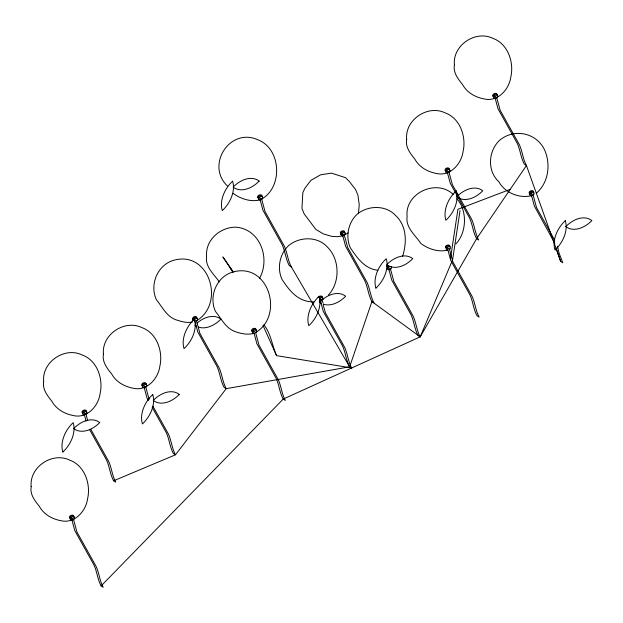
<?xml version="1.0" encoding="UTF-8"?>
<svg xmlns="http://www.w3.org/2000/svg" width="623" height="623" viewBox="0 0 623 623"><rect width="100%" height="100%" fill="white"/><g stroke="black" fill="none" stroke-linecap="round" stroke-linejoin="round"><path stroke-width="0.93" d="M358.435 213.65L359.245 204.835L357.921 195.155L355.608 189.633L349.386 181.542L345.516 177.664L331.452 173.132L320.689 174.79L311.002 180.273L304.982 188.091L302.856 192.554L301.945 208.362L304.172 213.915L315.822 229.381L323.368 233.929L331.709 236.351L337.23 236.701L342.907 235.829L348.023 232.932M450.468 258.592L457.936 209.281L510.206 189.353M460.039 210.629L452.571 259.939L420.19 336.856L283.208 399.086L101.121 585.932L103.216 587.279C99.594 580.691 99.221 573.043 96.074 566.346L76.886 531.917L73.452 519.177L71.349 517.83L74.783 530.57L93.972 564.999C97.118 571.696 97.5 579.343 101.121 585.932M402.575 256.326C406.983 242.643 406.897 225.884 395.566 215.465C385.847 204.905 368.045 205.201 357.181 214.195C348.117 222.543 345.376 236.771 350.352 247.837C357.135 257.914 364.72 268.879 377.888 270.281M89.626 429.636L106.478 459.867C109.625 466.565 109.998 474.212 113.62 480.8L175.468 454.806L226.204 388.674L349.635 366.822L371.915 301.579C368.294 294.991 367.913 287.343 364.767 280.646L345.578 246.217L342.144 233.477L344.246 234.824L347.681 247.565L366.869 281.993C370.015 288.69 370.389 296.338 374.01 302.926L371.915 301.579L420.19 336.856L476.603 238.695L526.443 165.516C522.822 158.92 522.44 151.28 519.302 144.575L500.105 110.146L496.671 97.414L494.576 96.067L498.011 108.807L517.199 143.235C520.337 149.933 520.719 157.58 524.34 164.168L526.443 165.516L560.7 261.442L562.795 262.789L559.026 253L557.453 246.171M259.363 278.629C270.584 259.106 260.648 229.264 236.101 227.177C220.456 226.85 205.092 240.019 206.618 256.326C204.866 266.823 213.993 274.112 219.335 281.946M328.5 294.936C340.368 282.219 339.839 258.934 327.106 246.778C317.387 236.218 299.585 236.514 288.722 245.509C279.657 253.857 276.916 268.085 281.892 279.151C289.586 291.081 298.44 302.217 314.031 301.882M455.919 243.905C466.736 232.574 467.577 210.426 456.784 198.69M536.808 192.795C548.777 182.173 550.88 163.631 544.393 149.489C536.091 132.715 514.287 128.174 499.786 140.128C488.183 150.782 486.976 170.959 498.914 181.838C505.191 193.037 519.333 198.612 531.692 195.684M260.99 199.422C283.192 187.834 281.456 148.57 257.751 139.747C229.56 127.1 205.52 165.562 227.481 185.989M196.557 320.752C225.76 303.401 209.079 249.262 172.875 260.546C157.066 265.639 149.567 285.046 156.365 299.663C162.214 306.882 166.396 316.087 175.554 319.677C180.927 321.336 186.581 323.329 192.258 322.013M255.671 332.503C284.867 315.16 268.186 261.014 231.99 272.298C216.173 277.391 208.674 296.805 215.472 311.422C221.329 318.633 225.503 327.838 234.661 331.436C240.922 333.71 247.635 335.135 254.207 333.328M260.266 199.835C250.804 202.273 240.875 198.971 233.173 193.395M448.046 250.033C438.584 252.471 428.663 249.169 420.961 243.585C415.455 235.19 405.347 227.644 407.107 216.485C404.568 192.99 436.762 178.474 453.233 194.454M263.062 325.533L276.565 355.624L351.699 367.967M291.369 266.94L289.267 265.593C285.646 258.997 285.264 251.357 282.126 244.652L262.929 210.224L259.495 197.491L261.598 198.838L265.032 211.571L284.22 245.999C287.367 252.697 287.748 260.344 291.369 266.94L349.635 366.822L351.738 368.162C348.117 361.574 347.735 353.926 344.589 347.229L325.401 312.801L323.197 304.997M113.62 480.8L115.722 482.147C112.101 475.551 111.719 467.912 108.581 461.215L90.794 429.302M232.94 272.165L222.894 256.925L232.145 270.18M229.895 267.392L233.049 272.189M554.719 240.174L536.465 207.428L533.031 194.688L530.928 193.34L534.363 206.081L554.852 243.344M263.887 324.77C271.091 333.873 272.01 345.36 276.565 355.624M152.884 406.157L168.327 433.873C171.465 440.57 171.847 448.217 175.468 454.806L173.365 453.458C169.744 446.87 169.37 439.223 166.224 432.526L152.183 407.333M148.438 400.612L147.036 398.097L143.602 385.357L145.704 386.704L149.138 399.444M560.7 261.442L556.082 248.047M349.635 366.822C346.014 360.226 345.633 352.579 342.494 345.882L323.298 311.453L319.864 298.721L321.966 300.06L323.111 303.058M87.679 420.712L85.958 414.046L83.856 412.699L86.067 421.101M197.016 323.127A25.426 17.234 -53.7 0 1 220.885 319.155A25.426 17.234 -53.7 0 1 198.41 327.067M196.564 326.234A25.426 17.234 -53.7 0 1 194.906 325.113M323.158 304.156A25.426 17.234 -53.7 0 0 345.64 296.244A25.426 17.234 -53.7 0 0 319.654 302.202A25.426 17.234 -53.7 0 0 321.312 303.323M387.467 263.934A25.426 17.234 -53.7 0 1 412.761 258.662A25.426 17.234 -53.7 0 1 386.774 264.619M389.796 269.557A2.251 1.534 -22.3 0 1 387.241 268.272A2.251 1.534 -22.3 0 1 390.426 266.473A2.251 1.534 -22.3 0 1 390.8 268.988M386.618 266.255A2.251 1.534 -22.3 0 1 387.241 265.437M386.922 266.994A2.251 1.534 -22.3 0 1 388.557 265.608M493.284 96.394A2.251 1.534 -22.3 0 1 494.498 93.528A2.251 1.534 -22.3 0 1 496.959 95.109M493.097 96.495A2.251 1.534 -22.3 0 1 494.802 94.275A2.251 1.534 -22.3 0 1 497.341 95.008M260.967 199.64A2.251 1.534 -22.3 0 1 258.413 198.355A2.251 1.534 -22.3 0 1 261.598 196.557A2.251 1.534 -22.3 0 1 261.971 199.072M258.21 197.81A2.251 1.534 -22.3 0 1 258.888 195.194A2.251 1.534 -22.3 0 1 261.964 195.692M258.015 197.919A2.251 1.534 -22.3 0 1 259.729 195.692A2.251 1.534 -22.3 0 1 262.267 196.432M532.392 195.497A2.251 1.534 -22.3 0 1 529.838 194.205A2.251 1.534 -22.3 0 1 533.023 192.406A2.251 1.534 -22.3 0 1 533.405 194.929M529.636 193.667A2.251 1.534 -22.3 0 1 530.858 190.802A2.251 1.534 -22.3 0 1 533.319 192.382M529.939 194.407A2.251 1.534 -22.3 0 1 531.162 191.549A2.251 1.534 -22.3 0 1 533.623 193.122M447.633 250.01A2.251 1.534 -22.3 0 1 446.442 247.977A2.251 1.534 -22.3 0 1 449.689 246.84A2.251 1.534 -22.3 0 1 449.751 249.27M445.99 248.009A2.251 1.534 -22.3 0 1 447.205 245.151A2.251 1.534 -22.3 0 1 449.666 246.724M445.881 247.276A2.251 1.534 -22.3 0 1 448.077 245.75A2.251 1.534 -22.3 0 1 450.047 246.63M145.066 387.514A2.251 1.534 -22.3 0 1 142.511 386.221A2.251 1.534 -22.3 0 1 145.696 384.422A2.251 1.534 -22.3 0 1 146.07 386.945M142.309 385.684A2.251 1.534 -22.3 0 1 143.524 382.818A2.251 1.534 -22.3 0 1 145.992 384.399M142.122 385.785A2.251 1.534 -22.3 0 1 143.827 383.566A2.251 1.534 -22.3 0 1 146.374 384.305M343.608 235.634A2.251 1.534 -22.3 0 1 341.061 234.341A2.251 1.534 -22.3 0 1 344.246 232.543A2.251 1.534 -22.3 0 1 344.62 235.066M340.851 233.804A2.251 1.534 -22.3 0 1 341.536 231.188A2.251 1.534 -22.3 0 1 344.612 231.678M344.916 232.426A2.251 1.534 -22.3 0 1 344.838 233.259M341.155 234.544A2.251 1.534 -22.3 0 1 341.365 232.254A2.251 1.534 -22.3 0 1 344.426 231.779M448.303 172.742A2.251 1.534 -22.3 0 1 445.749 171.457A2.251 1.534 -22.3 0 1 448.934 169.658A2.251 1.534 -22.3 0 1 449.308 172.174M445.546 170.92A2.251 1.534 -22.3 0 1 446.224 168.296A2.251 1.534 -22.3 0 1 449.3 168.794M449.604 169.534A2.251 1.534 -22.3 0 1 449.526 170.375M445.85 171.66A2.251 1.534 -22.3 0 1 446.06 169.37A2.251 1.534 -22.3 0 1 449.113 168.895M193.262 320.643A2.251 1.534 -22.3 0 1 196.089 318.252A2.251 1.534 -22.3 0 1 196.806 320.814M193.044 319.552A2.251 1.534 -22.3 0 1 194.259 316.694A2.251 1.534 -22.3 0 1 196.72 318.267M193.348 320.3A2.251 1.534 -22.3 0 1 194.026 317.675A2.251 1.534 -22.3 0 1 197.102 318.174M253.795 333.313A2.251 1.534 -22.3 0 1 252.603 331.28A2.251 1.534 -22.3 0 1 255.851 330.143A2.251 1.534 -22.3 0 1 255.913 332.573M252.151 331.311A2.251 1.534 -22.3 0 1 253.366 328.453A2.251 1.534 -22.3 0 1 255.827 330.026M251.965 331.413A2.251 1.534 -22.3 0 1 253.67 329.193A2.251 1.534 -22.3 0 1 256.209 329.933M72.813 519.987A2.251 1.534 -22.3 0 1 70.267 518.694A2.251 1.534 -22.3 0 1 73.452 516.895A2.251 1.534 -22.3 0 1 73.826 519.418M70.056 518.157A2.251 1.534 -22.3 0 1 70.742 515.54A2.251 1.534 -22.3 0 1 73.818 516.031M69.869 518.258A2.251 1.534 -22.3 0 1 72.143 515.899A2.251 1.534 -22.3 0 1 74.044 517.612M319.498 298.479A2.251 1.534 -22.3 0 1 322.122 297.817A2.251 1.534 -22.3 0 1 322.963 299.492M321.336 300.87A2.251 1.534 -22.3 0 1 319.288 300.777M318.158 297.56A2.251 1.534 -22.3 0 1 320.907 296.011A2.251 1.534 -22.3 0 1 322.255 297.755M319.093 297.49A2.251 1.534 -22.3 0 1 321.717 296.828A2.251 1.534 -22.3 0 1 322.558 298.503M84.206 415.027A2.251 1.534 -22.3 0 1 83.015 412.987A2.251 1.534 -22.3 0 1 86.262 411.858A2.251 1.534 -22.3 0 1 86.324 414.279M82.563 413.026A2.251 1.534 -22.3 0 1 83.248 410.401A2.251 1.534 -22.3 0 1 86.317 410.9M82.376 413.127A2.251 1.534 -22.3 0 1 84.65 410.759A2.251 1.534 -22.3 0 1 86.55 412.481M31.173 486.633C29.733 494.343 34.802 500.721 39.335 506.328C43.774 514.411 52.059 519.045 60.914 520.703C74.433 523.943 85.904 511.319 87.563 498.891C91.028 484.11 84.65 465.397 69.605 460.085C52.2 451.613 29.188 467.164 31.173 486.633M43.68 381.502C42.232 389.211 47.309 395.589 51.841 401.196C56.28 409.28 64.558 413.913 73.421 415.572C86.94 418.812 98.403 406.188 100.069 393.752C103.527 378.979 97.157 360.258 82.111 354.954C64.699 346.481 41.694 362.033 43.68 381.502M103.426 354.16C101.977 361.87 107.055 368.248 111.587 373.855C116.026 381.938 124.304 386.572 133.166 388.23C146.685 391.47 158.149 378.846 159.815 366.417C163.273 351.637 156.903 332.923 141.857 327.612C124.444 319.14 101.44 334.691 103.426 354.16M406.663 139.396C405.215 147.106 410.292 153.476 414.817 159.091C419.263 167.174 427.542 171.808 436.404 173.467C449.923 176.706 461.386 164.083 463.053 151.646C466.51 136.873 460.14 118.152 445.087 112.849C427.682 104.376 404.677 119.928 406.663 139.396M454.401 64.87C452.952 72.58 458.03 78.95 462.554 84.564C467.001 92.648 475.279 97.281 484.141 98.94C497.66 102.18 509.123 89.556 510.79 77.12C514.248 62.347 507.877 43.626 492.824 38.322C475.419 29.849 452.415 45.401 454.401 64.87M448.934 171.94L446.839 170.593L450.273 183.333L469.462 217.762C472.6 224.459 472.982 232.106 476.603 238.695L478.705 240.042C475.084 233.446 474.703 225.806 471.564 219.101L452.368 184.673L448.934 171.94M449.385 249.036L447.283 247.689L450.717 260.422L469.906 294.85C473.044 301.548 473.425 309.195 477.047 315.791L479.149 317.13C475.528 310.542 475.147 302.895 472.008 296.198L452.82 261.769L449.385 249.036M390.426 268.754L388.324 267.407L391.758 280.14L410.946 314.576C414.093 321.273 414.474 328.913 418.095 335.509L420.19 336.856C416.577 330.26 416.195 322.613 413.049 315.916L393.861 281.487L390.426 268.754M255.547 332.332L253.444 330.984L256.878 343.725L276.067 378.153C279.205 384.85 279.587 392.498 283.208 399.086L285.311 400.433C281.689 393.845 281.308 386.198 278.17 379.5L258.981 345.072L255.547 332.332M196.432 320.58L194.337 319.233A25.426 17.234 -53.7 0 0 184.058 348.615A25.426 17.234 -53.7 0 0 194.337 319.233L197.764 331.966L216.96 366.394C220.098 373.099 220.48 380.739 224.101 387.335L226.204 388.674C222.582 382.086 222.201 374.439 219.062 367.741L199.866 333.313L196.432 320.58M319.085 296.322A25.426 17.234 -53.7 0 0 308.806 325.704A25.426 17.234 -53.7 0 0 319.085 296.322M565.863 226.554A25.426 17.234 -53.7 0 0 591.85 220.597A25.426 17.234 -53.7 0 0 565.863 226.554M565.295 220.667A25.426 17.234 -53.7 0 0 555.015 250.049A25.426 17.234 -53.7 0 0 565.295 220.667M375.926 288.122A25.426 17.234 -53.7 0 0 386.205 258.74A25.426 17.234 -53.7 0 0 375.926 288.122M99.711 422.573A25.426 17.234 -53.7 0 0 73.732 428.531A25.426 17.234 -53.7 0 0 99.711 422.573M62.884 452.033A25.426 17.234 -53.7 0 0 73.156 422.651A25.426 17.234 -53.7 0 0 62.884 452.033M456.76 196.775A25.426 17.234 -53.7 0 0 482.739 190.817A25.426 17.234 -53.7 0 0 456.76 196.775M456.192 190.887A25.426 17.234 -53.7 0 0 445.912 220.269A25.426 17.234 -53.7 0 0 456.192 190.887M179.284 394.452A25.426 17.234 -53.7 0 0 153.297 400.41A25.426 17.234 -53.7 0 0 179.284 394.452M152.728 394.53A25.426 17.234 -53.7 0 0 142.449 423.913A25.426 17.234 -53.7 0 0 152.728 394.53M232.589 181.2A25.426 17.234 -53.7 0 0 222.31 210.582A25.426 17.234 -53.7 0 0 232.589 181.2M259.145 181.122A25.426 17.234 -53.7 0 0 233.158 187.079A25.426 17.234 -53.7 0 0 259.145 181.122M494.919 98.395A2.251 1.534 -22.3 0 0 497.746 95.997A2.251 1.534 -22.3 0 0 494.203 95.833A2.251 1.534 -22.3 0 0 494.919 98.395"/></g></svg>
